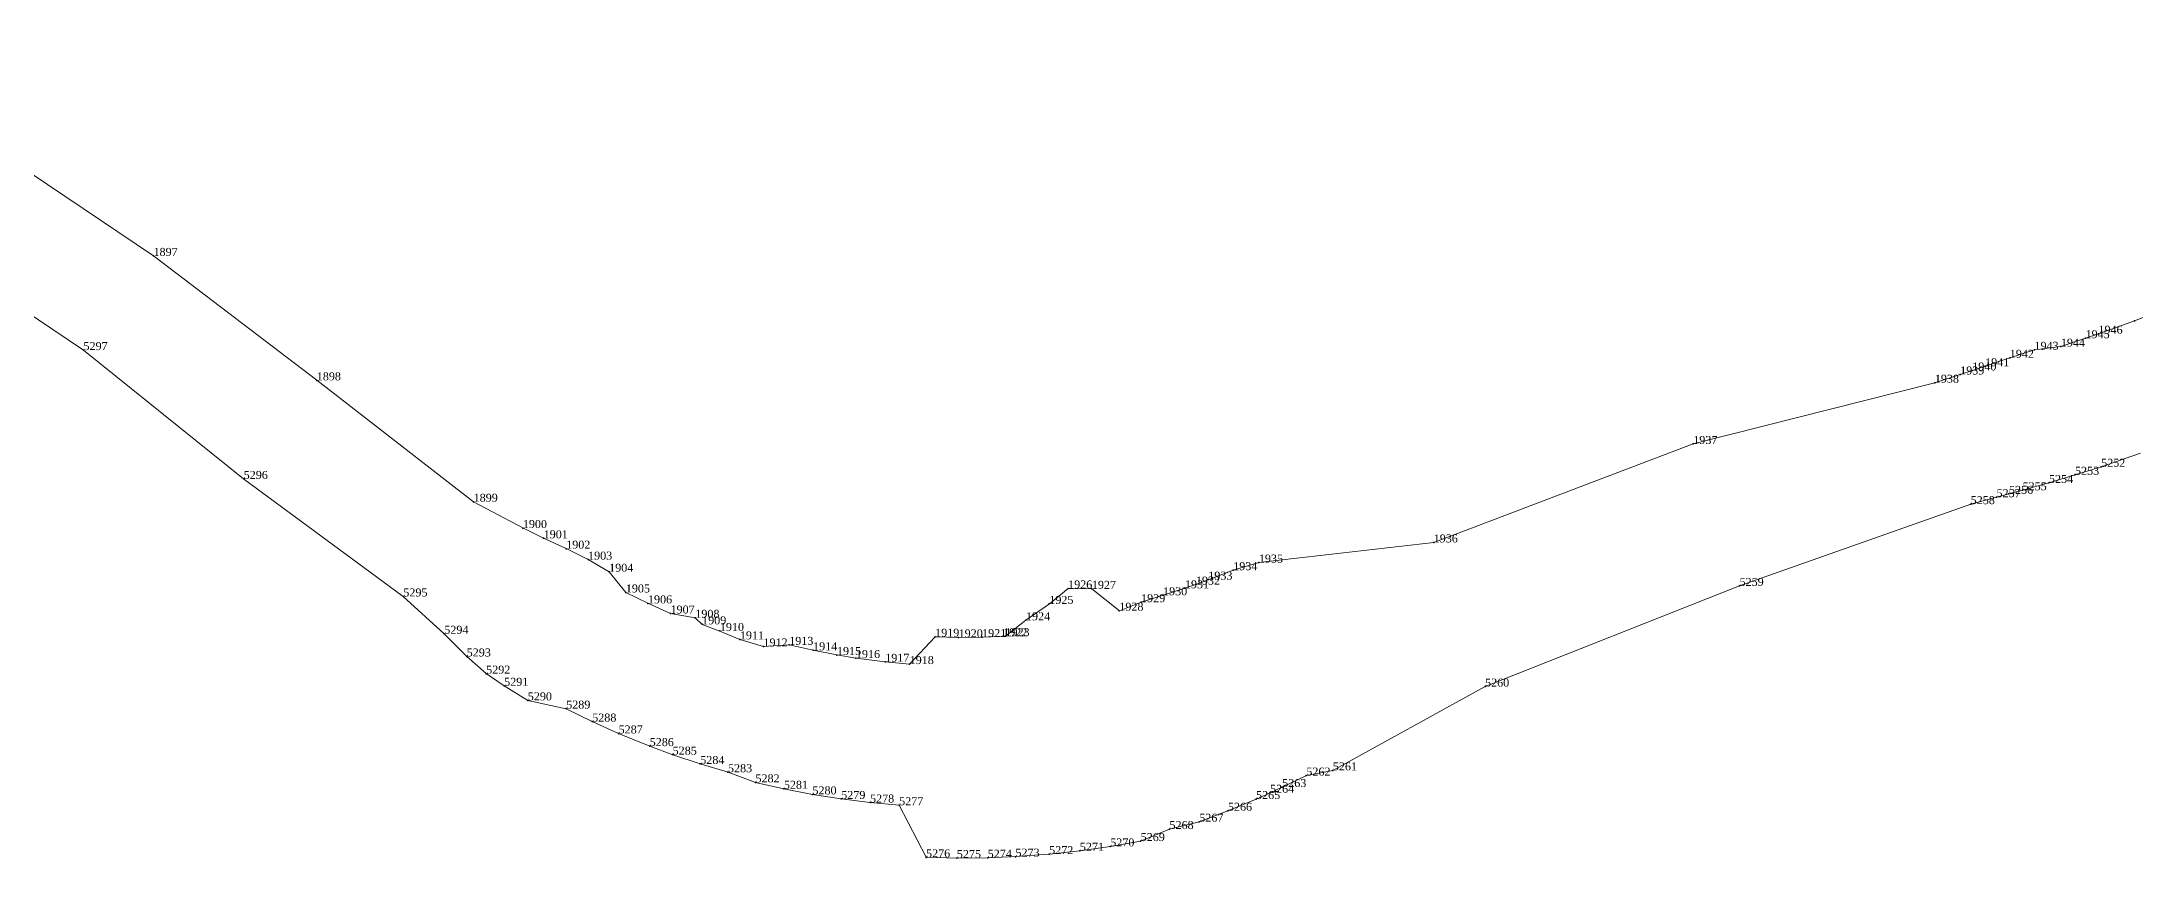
# Model space of a CAD drawing. Header units: metres. Extents: x 543554 to 549226, y 1840763 to 1844579.
# Drawn here: x 546542.6 to 546699.5, y 1842256.2 to 1842317.4 of the extents above; entities that cross this region are included whole.
import ezdxf

# ---------------------------------------------------------------- set-up
doc = ezdxf.new("R2010")
doc.units = ezdxf.units.M
doc.header["$MEASUREMENT"] = 0
for name, color, linetype, lineweight in [('Level 12', 7, 'Continuous', 0), ('Level 30', 7, 'Continuous', 0), ('Level 7', 7, 'Continuous', 0)]:
    doc.layers.add(name, color=color, linetype=linetype, lineweight=lineweight)
doc.styles.add('Style-Vntime', font='Vntime.shx')

# ---------------------------------------------------------------- blocks, each defined once
blk = doc.blocks.new('DDCT')
at = {"layer": 'Level 7', "color": 3, "linetype": 'Continuous', "lineweight": 30}
blk.add_point((0, 0), dxfattribs=at)
blk = doc.blocks.new('SHMIA_1896')
at = {"layer": 'Level 12', "color": 2, "linetype": 'Continuous', "lineweight": 0, "style": 'Style-Vntime'}
blk.add_text('1897', height=0.6, dxfattribs=at).set_placement((0, 0))
blk = doc.blocks.new('SHMIA_1897')
at = {"layer": 'Level 12', "color": 2, "linetype": 'Continuous', "lineweight": 0, "style": 'Style-Vntime'}
blk.add_text('1898', height=0.6, dxfattribs=at).set_placement((0, 0))
blk = doc.blocks.new('SHMIA_1898')
at = {"layer": 'Level 12', "color": 2, "linetype": 'Continuous', "lineweight": 0, "style": 'Style-Vntime'}
blk.add_text('1899', height=0.6, dxfattribs=at).set_placement((0, 0))
blk = doc.blocks.new('SHMIA_1899')
at = {"layer": 'Level 12', "color": 2, "linetype": 'Continuous', "lineweight": 0, "style": 'Style-Vntime'}
blk.add_text('1900', height=0.6, dxfattribs=at).set_placement((0, 0))
blk = doc.blocks.new('SHMIA_1900')
at = {"layer": 'Level 12', "color": 2, "linetype": 'Continuous', "lineweight": 0, "style": 'Style-Vntime'}
blk.add_text('1901', height=0.6, dxfattribs=at).set_placement((0, 0))
blk = doc.blocks.new('SHMIA_1901')
at = {"layer": 'Level 12', "color": 2, "linetype": 'Continuous', "lineweight": 0, "style": 'Style-Vntime'}
blk.add_text('1902', height=0.6, dxfattribs=at).set_placement((0, 0))
blk = doc.blocks.new('SHMIA_1902')
at = {"layer": 'Level 12', "color": 2, "linetype": 'Continuous', "lineweight": 0, "style": 'Style-Vntime'}
blk.add_text('1903', height=0.6, dxfattribs=at).set_placement((0, 0))
blk = doc.blocks.new('SHMIA_1903')
at = {"layer": 'Level 12', "color": 2, "linetype": 'Continuous', "lineweight": 0, "style": 'Style-Vntime'}
blk.add_text('1904', height=0.6, dxfattribs=at).set_placement((0, 0))
blk = doc.blocks.new('SHMIA_1904')
at = {"layer": 'Level 12', "color": 2, "linetype": 'Continuous', "lineweight": 0, "style": 'Style-Vntime'}
blk.add_text('1905', height=0.6, dxfattribs=at).set_placement((0, 0))
blk = doc.blocks.new('SHMIA_1905')
at = {"layer": 'Level 12', "color": 2, "linetype": 'Continuous', "lineweight": 0, "style": 'Style-Vntime'}
blk.add_text('1906', height=0.6, dxfattribs=at).set_placement((0, 0))
blk = doc.blocks.new('SHMIA_1906')
at = {"layer": 'Level 12', "color": 2, "linetype": 'Continuous', "lineweight": 0, "style": 'Style-Vntime'}
blk.add_text('1907', height=0.6, dxfattribs=at).set_placement((0, 0))
blk = doc.blocks.new('SHMIA_1907')
at = {"layer": 'Level 12', "color": 2, "linetype": 'Continuous', "lineweight": 0, "style": 'Style-Vntime'}
blk.add_text('1908', height=0.6, dxfattribs=at).set_placement((0, 0))
blk = doc.blocks.new('SHMIA_1908')
at = {"layer": 'Level 12', "color": 2, "linetype": 'Continuous', "lineweight": 0, "style": 'Style-Vntime'}
blk.add_text('1909', height=0.6, dxfattribs=at).set_placement((0, 0))
blk = doc.blocks.new('SHMIA_1909')
at = {"layer": 'Level 12', "color": 2, "linetype": 'Continuous', "lineweight": 0, "style": 'Style-Vntime'}
blk.add_text('1910', height=0.6, dxfattribs=at).set_placement((0, 0))
blk = doc.blocks.new('SHMIA_1910')
at = {"layer": 'Level 12', "color": 2, "linetype": 'Continuous', "lineweight": 0, "style": 'Style-Vntime'}
blk.add_text('1911', height=0.6, dxfattribs=at).set_placement((0, 0))
blk = doc.blocks.new('SHMIA_1911')
at = {"layer": 'Level 12', "color": 2, "linetype": 'Continuous', "lineweight": 0, "style": 'Style-Vntime'}
blk.add_text('1912', height=0.6, dxfattribs=at).set_placement((0, 0))
blk = doc.blocks.new('SHMIA_1912')
at = {"layer": 'Level 12', "color": 2, "linetype": 'Continuous', "lineweight": 0, "style": 'Style-Vntime'}
blk.add_text('1913', height=0.6, dxfattribs=at).set_placement((0, 0))
blk = doc.blocks.new('SHMIA_1913')
at = {"layer": 'Level 12', "color": 2, "linetype": 'Continuous', "lineweight": 0, "style": 'Style-Vntime'}
blk.add_text('1914', height=0.6, dxfattribs=at).set_placement((0, 0))
blk = doc.blocks.new('SHMIA_1914')
at = {"layer": 'Level 12', "color": 2, "linetype": 'Continuous', "lineweight": 0, "style": 'Style-Vntime'}
blk.add_text('1915', height=0.6, dxfattribs=at).set_placement((0, 0))
blk = doc.blocks.new('SHMIA_1915')
at = {"layer": 'Level 12', "color": 2, "linetype": 'Continuous', "lineweight": 0, "style": 'Style-Vntime'}
blk.add_text('1916', height=0.6, dxfattribs=at).set_placement((0, 0))
blk = doc.blocks.new('SHMIA_1916')
at = {"layer": 'Level 12', "color": 2, "linetype": 'Continuous', "lineweight": 0, "style": 'Style-Vntime'}
blk.add_text('1917', height=0.6, dxfattribs=at).set_placement((0, 0))
blk = doc.blocks.new('SHMIA_1917')
at = {"layer": 'Level 12', "color": 2, "linetype": 'Continuous', "lineweight": 0, "style": 'Style-Vntime'}
blk.add_text('1918', height=0.6, dxfattribs=at).set_placement((0, 0))
blk = doc.blocks.new('SHMIA_1918')
at = {"layer": 'Level 12', "color": 2, "linetype": 'Continuous', "lineweight": 0, "style": 'Style-Vntime'}
blk.add_text('1919', height=0.6, dxfattribs=at).set_placement((0, 0))
blk = doc.blocks.new('SHMIA_1919')
at = {"layer": 'Level 12', "color": 2, "linetype": 'Continuous', "lineweight": 0, "style": 'Style-Vntime'}
blk.add_text('1920', height=0.6, dxfattribs=at).set_placement((0, 0))
blk = doc.blocks.new('SHMIA_1920')
at = {"layer": 'Level 12', "color": 2, "linetype": 'Continuous', "lineweight": 0, "style": 'Style-Vntime'}
blk.add_text('1921', height=0.6, dxfattribs=at).set_placement((0, 0))
blk = doc.blocks.new('SHMIA_1921')
at = {"layer": 'Level 12', "color": 2, "linetype": 'Continuous', "lineweight": 0, "style": 'Style-Vntime'}
blk.add_text('1922', height=0.6, dxfattribs=at).set_placement((0, 0))
blk = doc.blocks.new('SHMIA_1922')
at = {"layer": 'Level 12', "color": 2, "linetype": 'Continuous', "lineweight": 0, "style": 'Style-Vntime'}
blk.add_text('1923', height=0.6, dxfattribs=at).set_placement((0, 0))
blk = doc.blocks.new('SHMIA_1923')
at = {"layer": 'Level 12', "color": 2, "linetype": 'Continuous', "lineweight": 0, "style": 'Style-Vntime'}
blk.add_text('1924', height=0.6, dxfattribs=at).set_placement((0, 0))
blk = doc.blocks.new('SHMIA_1924')
at = {"layer": 'Level 12', "color": 2, "linetype": 'Continuous', "lineweight": 0, "style": 'Style-Vntime'}
blk.add_text('1925', height=0.6, dxfattribs=at).set_placement((0, 0))
blk = doc.blocks.new('SHMIA_1925')
at = {"layer": 'Level 12', "color": 2, "linetype": 'Continuous', "lineweight": 0, "style": 'Style-Vntime'}
blk.add_text('1926', height=0.6, dxfattribs=at).set_placement((0, 0))
blk = doc.blocks.new('SHMIA_1926')
at = {"layer": 'Level 12', "color": 2, "linetype": 'Continuous', "lineweight": 0, "style": 'Style-Vntime'}
blk.add_text('1927', height=0.6, dxfattribs=at).set_placement((0, 0))
blk = doc.blocks.new('SHMIA_1927')
at = {"layer": 'Level 12', "color": 2, "linetype": 'Continuous', "lineweight": 0, "style": 'Style-Vntime'}
blk.add_text('1928', height=0.6, dxfattribs=at).set_placement((0, 0))
blk = doc.blocks.new('SHMIA_1928')
at = {"layer": 'Level 12', "color": 2, "linetype": 'Continuous', "lineweight": 0, "style": 'Style-Vntime'}
blk.add_text('1929', height=0.6, dxfattribs=at).set_placement((0, 0))
blk = doc.blocks.new('SHMIA_1929')
at = {"layer": 'Level 12', "color": 2, "linetype": 'Continuous', "lineweight": 0, "style": 'Style-Vntime'}
blk.add_text('1930', height=0.6, dxfattribs=at).set_placement((0, 0))
blk = doc.blocks.new('SHMIA_1930')
at = {"layer": 'Level 12', "color": 2, "linetype": 'Continuous', "lineweight": 0, "style": 'Style-Vntime'}
blk.add_text('1931', height=0.6, dxfattribs=at).set_placement((0, 0))
blk = doc.blocks.new('SHMIA_1931')
at = {"layer": 'Level 12', "color": 2, "linetype": 'Continuous', "lineweight": 0, "style": 'Style-Vntime'}
blk.add_text('1932', height=0.6, dxfattribs=at).set_placement((0, 0))
blk = doc.blocks.new('SHMIA_1932')
at = {"layer": 'Level 12', "color": 2, "linetype": 'Continuous', "lineweight": 0, "style": 'Style-Vntime'}
blk.add_text('1933', height=0.6, dxfattribs=at).set_placement((0, 0))
blk = doc.blocks.new('SHMIA_1933')
at = {"layer": 'Level 12', "color": 2, "linetype": 'Continuous', "lineweight": 0, "style": 'Style-Vntime'}
blk.add_text('1934', height=0.6, dxfattribs=at).set_placement((0, 0))
blk = doc.blocks.new('SHMIA_1934')
at = {"layer": 'Level 12', "color": 2, "linetype": 'Continuous', "lineweight": 0, "style": 'Style-Vntime'}
blk.add_text('1935', height=0.6, dxfattribs=at).set_placement((0, 0))
blk = doc.blocks.new('SHMIA_1935')
at = {"layer": 'Level 12', "color": 2, "linetype": 'Continuous', "lineweight": 0, "style": 'Style-Vntime'}
blk.add_text('1936', height=0.6, dxfattribs=at).set_placement((0, 0))
blk = doc.blocks.new('SHMIA_1936')
at = {"layer": 'Level 12', "color": 2, "linetype": 'Continuous', "lineweight": 0, "style": 'Style-Vntime'}
blk.add_text('1937', height=0.6, dxfattribs=at).set_placement((0, 0))
blk = doc.blocks.new('SHMIA_1937')
at = {"layer": 'Level 12', "color": 2, "linetype": 'Continuous', "lineweight": 0, "style": 'Style-Vntime'}
blk.add_text('1938', height=0.6, dxfattribs=at).set_placement((0, 0))
blk = doc.blocks.new('SHMIA_1938')
at = {"layer": 'Level 12', "color": 2, "linetype": 'Continuous', "lineweight": 0, "style": 'Style-Vntime'}
blk.add_text('1939', height=0.6, dxfattribs=at).set_placement((0, 0))
blk = doc.blocks.new('SHMIA_1939')
at = {"layer": 'Level 12', "color": 2, "linetype": 'Continuous', "lineweight": 0, "style": 'Style-Vntime'}
blk.add_text('1940', height=0.6, dxfattribs=at).set_placement((0, 0))
blk = doc.blocks.new('SHMIA_1940')
at = {"layer": 'Level 12', "color": 2, "linetype": 'Continuous', "lineweight": 0, "style": 'Style-Vntime'}
blk.add_text('1941', height=0.6, dxfattribs=at).set_placement((0, 0))
blk = doc.blocks.new('SHMIA_1941')
at = {"layer": 'Level 12', "color": 2, "linetype": 'Continuous', "lineweight": 0, "style": 'Style-Vntime'}
blk.add_text('1942', height=0.6, dxfattribs=at).set_placement((0, 0))
blk = doc.blocks.new('SHMIA_1942')
at = {"layer": 'Level 12', "color": 2, "linetype": 'Continuous', "lineweight": 0, "style": 'Style-Vntime'}
blk.add_text('1943', height=0.6, dxfattribs=at).set_placement((0, 0))
blk = doc.blocks.new('SHMIA_1943')
at = {"layer": 'Level 12', "color": 2, "linetype": 'Continuous', "lineweight": 0, "style": 'Style-Vntime'}
blk.add_text('1944', height=0.6, dxfattribs=at).set_placement((0, 0))
blk = doc.blocks.new('SHMIA_1944')
at = {"layer": 'Level 12', "color": 2, "linetype": 'Continuous', "lineweight": 0, "style": 'Style-Vntime'}
blk.add_text('1945', height=0.6, dxfattribs=at).set_placement((0, 0))
blk = doc.blocks.new('SHMIA_1945')
at = {"layer": 'Level 12', "color": 2, "linetype": 'Continuous', "lineweight": 0, "style": 'Style-Vntime'}
blk.add_text('1946', height=0.6, dxfattribs=at).set_placement((0, 0))
blk = doc.blocks.new('SHMIA_5251')
at = {"layer": 'Level 12', "color": 2, "linetype": 'Continuous', "lineweight": 0, "style": 'Style-Vntime'}
blk.add_text('5252', height=0.6, dxfattribs=at).set_placement((0, 0))
blk = doc.blocks.new('SHMIA_5252')
at = {"layer": 'Level 12', "color": 2, "linetype": 'Continuous', "lineweight": 0, "style": 'Style-Vntime'}
blk.add_text('5253', height=0.6, dxfattribs=at).set_placement((0, 0))
blk = doc.blocks.new('SHMIA_5253')
at = {"layer": 'Level 12', "color": 2, "linetype": 'Continuous', "lineweight": 0, "style": 'Style-Vntime'}
blk.add_text('5254', height=0.6, dxfattribs=at).set_placement((0, 0))
blk = doc.blocks.new('SHMIA_5254')
at = {"layer": 'Level 12', "color": 2, "linetype": 'Continuous', "lineweight": 0, "style": 'Style-Vntime'}
blk.add_text('5255', height=0.6, dxfattribs=at).set_placement((0, 0))
blk = doc.blocks.new('SHMIA_5255')
at = {"layer": 'Level 12', "color": 2, "linetype": 'Continuous', "lineweight": 0, "style": 'Style-Vntime'}
blk.add_text('5256', height=0.6, dxfattribs=at).set_placement((0, 0))
blk = doc.blocks.new('SHMIA_5256')
at = {"layer": 'Level 12', "color": 2, "linetype": 'Continuous', "lineweight": 0, "style": 'Style-Vntime'}
blk.add_text('5257', height=0.6, dxfattribs=at).set_placement((0, 0))
blk = doc.blocks.new('SHMIA_5257')
at = {"layer": 'Level 12', "color": 2, "linetype": 'Continuous', "lineweight": 0, "style": 'Style-Vntime'}
blk.add_text('5258', height=0.6, dxfattribs=at).set_placement((0, 0))
blk = doc.blocks.new('SHMIA_5258')
at = {"layer": 'Level 12', "color": 2, "linetype": 'Continuous', "lineweight": 0, "style": 'Style-Vntime'}
blk.add_text('5259', height=0.6, dxfattribs=at).set_placement((0, 0))
blk = doc.blocks.new('SHMIA_5259')
at = {"layer": 'Level 12', "color": 2, "linetype": 'Continuous', "lineweight": 0, "style": 'Style-Vntime'}
blk.add_text('5260', height=0.6, dxfattribs=at).set_placement((0, 0))
blk = doc.blocks.new('SHMIA_5260')
at = {"layer": 'Level 12', "color": 2, "linetype": 'Continuous', "lineweight": 0, "style": 'Style-Vntime'}
blk.add_text('5261', height=0.6, dxfattribs=at).set_placement((0, 0))
blk = doc.blocks.new('SHMIA_5261')
at = {"layer": 'Level 12', "color": 2, "linetype": 'Continuous', "lineweight": 0, "style": 'Style-Vntime'}
blk.add_text('5262', height=0.6, dxfattribs=at).set_placement((0, 0))
blk = doc.blocks.new('SHMIA_5262')
at = {"layer": 'Level 12', "color": 2, "linetype": 'Continuous', "lineweight": 0, "style": 'Style-Vntime'}
blk.add_text('5263', height=0.6, dxfattribs=at).set_placement((0, 0))
blk = doc.blocks.new('SHMIA_5263')
at = {"layer": 'Level 12', "color": 2, "linetype": 'Continuous', "lineweight": 0, "style": 'Style-Vntime'}
blk.add_text('5264', height=0.6, dxfattribs=at).set_placement((0, 0))
blk = doc.blocks.new('SHMIA_5264')
at = {"layer": 'Level 12', "color": 2, "linetype": 'Continuous', "lineweight": 0, "style": 'Style-Vntime'}
blk.add_text('5265', height=0.6, dxfattribs=at).set_placement((0, 0))
blk = doc.blocks.new('SHMIA_5265')
at = {"layer": 'Level 12', "color": 2, "linetype": 'Continuous', "lineweight": 0, "style": 'Style-Vntime'}
blk.add_text('5266', height=0.6, dxfattribs=at).set_placement((0, 0))
blk = doc.blocks.new('SHMIA_5266')
at = {"layer": 'Level 12', "color": 2, "linetype": 'Continuous', "lineweight": 0, "style": 'Style-Vntime'}
blk.add_text('5267', height=0.6, dxfattribs=at).set_placement((0, 0))
blk = doc.blocks.new('SHMIA_5267')
at = {"layer": 'Level 12', "color": 2, "linetype": 'Continuous', "lineweight": 0, "style": 'Style-Vntime'}
blk.add_text('5268', height=0.6, dxfattribs=at).set_placement((0, 0))
blk = doc.blocks.new('SHMIA_5268')
at = {"layer": 'Level 12', "color": 2, "linetype": 'Continuous', "lineweight": 0, "style": 'Style-Vntime'}
blk.add_text('5269', height=0.6, dxfattribs=at).set_placement((0, 0))
blk = doc.blocks.new('SHMIA_5269')
at = {"layer": 'Level 12', "color": 2, "linetype": 'Continuous', "lineweight": 0, "style": 'Style-Vntime'}
blk.add_text('5270', height=0.6, dxfattribs=at).set_placement((0, 0))
blk = doc.blocks.new('SHMIA_5270')
at = {"layer": 'Level 12', "color": 2, "linetype": 'Continuous', "lineweight": 0, "style": 'Style-Vntime'}
blk.add_text('5271', height=0.6, dxfattribs=at).set_placement((0, 0))
blk = doc.blocks.new('SHMIA_5271')
at = {"layer": 'Level 12', "color": 2, "linetype": 'Continuous', "lineweight": 0, "style": 'Style-Vntime'}
blk.add_text('5272', height=0.6, dxfattribs=at).set_placement((0, 0))
blk = doc.blocks.new('SHMIA_5272')
at = {"layer": 'Level 12', "color": 2, "linetype": 'Continuous', "lineweight": 0, "style": 'Style-Vntime'}
blk.add_text('5273', height=0.6, dxfattribs=at).set_placement((0, 0))
blk = doc.blocks.new('SHMIA_5273')
at = {"layer": 'Level 12', "color": 2, "linetype": 'Continuous', "lineweight": 0, "style": 'Style-Vntime'}
blk.add_text('5274', height=0.6, dxfattribs=at).set_placement((0, 0))
blk = doc.blocks.new('SHMIA_5274')
at = {"layer": 'Level 12', "color": 2, "linetype": 'Continuous', "lineweight": 0, "style": 'Style-Vntime'}
blk.add_text('5275', height=0.6, dxfattribs=at).set_placement((0, 0))
blk = doc.blocks.new('SHMIA_5275')
at = {"layer": 'Level 12', "color": 2, "linetype": 'Continuous', "lineweight": 0, "style": 'Style-Vntime'}
blk.add_text('5276', height=0.6, dxfattribs=at).set_placement((0, 0))
blk = doc.blocks.new('SHMIA_5276')
at = {"layer": 'Level 12', "color": 2, "linetype": 'Continuous', "lineweight": 0, "style": 'Style-Vntime'}
blk.add_text('5277', height=0.6, dxfattribs=at).set_placement((0, 0))
blk = doc.blocks.new('SHMIA_5277')
at = {"layer": 'Level 12', "color": 2, "linetype": 'Continuous', "lineweight": 0, "style": 'Style-Vntime'}
blk.add_text('5278', height=0.6, dxfattribs=at).set_placement((0, 0))
blk = doc.blocks.new('SHMIA_5278')
at = {"layer": 'Level 12', "color": 2, "linetype": 'Continuous', "lineweight": 0, "style": 'Style-Vntime'}
blk.add_text('5279', height=0.6, dxfattribs=at).set_placement((0, 0))
blk = doc.blocks.new('SHMIA_5279')
at = {"layer": 'Level 12', "color": 2, "linetype": 'Continuous', "lineweight": 0, "style": 'Style-Vntime'}
blk.add_text('5280', height=0.6, dxfattribs=at).set_placement((0, 0))
blk = doc.blocks.new('SHMIA_5280')
at = {"layer": 'Level 12', "color": 2, "linetype": 'Continuous', "lineweight": 0, "style": 'Style-Vntime'}
blk.add_text('5281', height=0.6, dxfattribs=at).set_placement((0, 0))
blk = doc.blocks.new('SHMIA_5281')
at = {"layer": 'Level 12', "color": 2, "linetype": 'Continuous', "lineweight": 0, "style": 'Style-Vntime'}
blk.add_text('5282', height=0.6, dxfattribs=at).set_placement((0, 0))
blk = doc.blocks.new('SHMIA_5282')
at = {"layer": 'Level 12', "color": 2, "linetype": 'Continuous', "lineweight": 0, "style": 'Style-Vntime'}
blk.add_text('5283', height=0.6, dxfattribs=at).set_placement((0, 0))
blk = doc.blocks.new('SHMIA_5283')
at = {"layer": 'Level 12', "color": 2, "linetype": 'Continuous', "lineweight": 0, "style": 'Style-Vntime'}
blk.add_text('5284', height=0.6, dxfattribs=at).set_placement((0, 0))
blk = doc.blocks.new('SHMIA_5284')
at = {"layer": 'Level 12', "color": 2, "linetype": 'Continuous', "lineweight": 0, "style": 'Style-Vntime'}
blk.add_text('5285', height=0.6, dxfattribs=at).set_placement((0, 0))
blk = doc.blocks.new('SHMIA_5285')
at = {"layer": 'Level 12', "color": 2, "linetype": 'Continuous', "lineweight": 0, "style": 'Style-Vntime'}
blk.add_text('5286', height=0.6, dxfattribs=at).set_placement((0, 0))
blk = doc.blocks.new('SHMIA_5286')
at = {"layer": 'Level 12', "color": 2, "linetype": 'Continuous', "lineweight": 0, "style": 'Style-Vntime'}
blk.add_text('5287', height=0.6, dxfattribs=at).set_placement((0, 0))
blk = doc.blocks.new('SHMIA_5287')
at = {"layer": 'Level 12', "color": 2, "linetype": 'Continuous', "lineweight": 0, "style": 'Style-Vntime'}
blk.add_text('5288', height=0.6, dxfattribs=at).set_placement((0, 0))
blk = doc.blocks.new('SHMIA_5288')
at = {"layer": 'Level 12', "color": 2, "linetype": 'Continuous', "lineweight": 0, "style": 'Style-Vntime'}
blk.add_text('5289', height=0.6, dxfattribs=at).set_placement((0, 0))
blk = doc.blocks.new('SHMIA_5289')
at = {"layer": 'Level 12', "color": 2, "linetype": 'Continuous', "lineweight": 0, "style": 'Style-Vntime'}
blk.add_text('5290', height=0.6, dxfattribs=at).set_placement((0, 0))
blk = doc.blocks.new('SHMIA_5290')
at = {"layer": 'Level 12', "color": 2, "linetype": 'Continuous', "lineweight": 0, "style": 'Style-Vntime'}
blk.add_text('5291', height=0.6, dxfattribs=at).set_placement((0, 0))
blk = doc.blocks.new('SHMIA_5291')
at = {"layer": 'Level 12', "color": 2, "linetype": 'Continuous', "lineweight": 0, "style": 'Style-Vntime'}
blk.add_text('5292', height=0.6, dxfattribs=at).set_placement((0, 0))
blk = doc.blocks.new('SHMIA_5292')
at = {"layer": 'Level 12', "color": 2, "linetype": 'Continuous', "lineweight": 0, "style": 'Style-Vntime'}
blk.add_text('5293', height=0.6, dxfattribs=at).set_placement((0, 0))
blk = doc.blocks.new('SHMIA_5293')
at = {"layer": 'Level 12', "color": 2, "linetype": 'Continuous', "lineweight": 0, "style": 'Style-Vntime'}
blk.add_text('5294', height=0.6, dxfattribs=at).set_placement((0, 0))
blk = doc.blocks.new('SHMIA_5294')
at = {"layer": 'Level 12', "color": 2, "linetype": 'Continuous', "lineweight": 0, "style": 'Style-Vntime'}
blk.add_text('5295', height=0.6, dxfattribs=at).set_placement((0, 0))
blk = doc.blocks.new('SHMIA_5295')
at = {"layer": 'Level 12', "color": 2, "linetype": 'Continuous', "lineweight": 0, "style": 'Style-Vntime'}
blk.add_text('5296', height=0.6, dxfattribs=at).set_placement((0, 0))
blk = doc.blocks.new('SHMIA_5296')
at = {"layer": 'Level 12', "color": 2, "linetype": 'Continuous', "lineweight": 0, "style": 'Style-Vntime'}
blk.add_text('5297', height=0.6, dxfattribs=at).set_placement((0, 0))

msp = doc.modelspace()

# ---------------------------------------------------------------- linework, layer by layer
at = {"layer": 'Level 30', "color": 2, "linetype": 'Continuous', "lineweight": 0, "flags": 128}
for points in [[(546527.0884, 1842317.3572), (546550.9564, 1842301.3126), (546563.2033, 1842291.9832), (546574.9579, 1842282.8824), (546578.6506, 1842280.9135), (546580.2076, 1842280.1382), (546581.8983, 1842279.3648), (546583.5389, 1842278.5427), (546585.1179, 1842277.6294), (546586.3738, 1842276.0822), (546588.0333, 1842275.2648), (546589.7191, 1842274.5031), (546591.5783, 1842274.177), (546592.0948, 1842273.6866), (546593.4216, 1842273.1878), (546594.9156, 1842272.5606), (546596.6877, 1842272.0298), (546598.6213, 1842272.1472), (546600.4052, 1842271.7401), (546602.2016, 1842271.3926), (546603.6186, 1842271.1621), (546605.8241, 1842270.8783), (546607.6463, 1842270.7119), (546609.5612, 1842272.7559), (546611.3187, 1842272.713), (546613.0766, 1842272.7287), (546614.6595, 1842272.7931), (546614.833, 1842272.8031), (546616.3682, 1842273.9938), (546618.1238, 1842275.2198), (546619.5297, 1842276.3795), (546621.3074, 1842276.3479), (546623.3733, 1842274.7068), (546624.9981, 1842275.3496), (546626.6464, 1842275.8669), (546628.2911, 1842276.3906), (546629.1069, 1842276.6724), (546630.0384, 1842277.0373), (546631.9064, 1842277.7536), (546633.8269, 1842278.3223), (546646.9414, 1842279.8254), (546666.4009, 1842287.2103), (546684.5064, 1842291.7959), (546686.4076, 1842292.4194), (546687.3243, 1842292.7201), (546688.2833, 1842293.0382), (546690.1301, 1842293.6663), (546691.9835, 1842294.271), (546693.9605, 1842294.5069), (546695.8094, 1842295.1372), (546696.7834, 1842295.4776), (546699.4878, 1842296.4531), (546701.317, 1842297.1386)], [(546522.6167, 1842309.79), (546545.7107, 1842294.2484), (546557.7155, 1842284.5931), (546569.6869, 1842275.7842), (546572.7628, 1842272.9846), (546574.4446, 1842271.2785), (546575.9005, 1842269.9929), (546577.2477, 1842269.0802), (546579.0185, 1842267.9888), (546581.8979, 1842267.3656), (546583.8504, 1842266.4038), (546585.8339, 1842265.5076), (546588.1612, 1842264.5552), (546589.8848, 1842263.916), (546591.9478, 1842263.2223), (546594.0328, 1842262.5977), (546596.0884, 1842261.8434), (546598.217, 1842261.3576), (546600.3607, 1842260.943), (546602.517, 1842260.6001), (546604.6835, 1842260.3292), (546606.8578, 1842260.1307), (546608.8822, 1842256.2232), (546611.1911, 1842256.1669), (546613.5005, 1842256.1876), (546615.58, 1842256.2722), (546618.1109, 1842256.4597), (546620.4067, 1842256.7109), (546622.6929, 1842257.0384), (546624.9669, 1842257.4419), (546627.1296, 1842258.3418), (546629.3577, 1842258.8924), (546631.5086, 1842259.7086), (546633.6247, 1842260.5939), (546634.669, 1842261.0621), (546635.5775, 1842261.4919), (546637.3943, 1842262.3516), (546639.379, 1842262.7403), (546650.7907, 1842269.0224), (546669.8724, 1842276.5686), (546687.2036, 1842282.7039), (546689.1372, 1842283.218), (546690.0696, 1842283.4658), (546691.0936, 1842283.7416), (546693.0673, 1842284.2892), (546695.0226, 1842284.8985), (546696.9815, 1842285.4981), (546699.9418, 1842286.516)]]:
    msp.add_lwpolyline(points, dxfattribs=at)

# ---------------------------------------------------------------- block references
at = {"layer": 'Level 12', "color": 2, "linetype": 'Continuous', "lineweight": 0}
for name, p in [('SHMIA_1896', (546550.96, 1842301.31)), ('SHMIA_1945', (546696.78, 1842295.48)), ('SHMIA_5296', (546545.71, 1842294.25)), ('SHMIA_1942', (546691.98, 1842294.27)), ('SHMIA_1943', (546693.96, 1842294.51)), ('SHMIA_1944', (546695.81, 1842295.14)), ('SHMIA_1938', (546686.41, 1842292.42)), ('SHMIA_1939', (546687.32, 1842292.72)), ('SHMIA_1940', (546688.28, 1842293.04)), ('SHMIA_1941', (546690.13, 1842293.67)), ('SHMIA_1897', (546563.2, 1842291.98)), ('SHMIA_1937', (546684.51, 1842291.8)), ('SHMIA_1936', (546666.4, 1842287.21)), ('SHMIA_5295', (546557.72, 1842284.59)), ('SHMIA_5253', (546693.07, 1842284.29)), ('SHMIA_5252', (546695.02, 1842284.9)), ('SHMIA_5251', (546696.98, 1842285.5)), ('SHMIA_1898', (546574.96, 1842282.88)), ('SHMIA_5257', (546687.2, 1842282.7)), ('SHMIA_5256', (546689.14, 1842283.22)), ('SHMIA_5255', (546690.07, 1842283.47)), ('SHMIA_5254', (546691.09, 1842283.74)), ('SHMIA_1899', (546578.65, 1842280.91)), ('SHMIA_1900', (546580.21, 1842280.14)), ('SHMIA_1935', (546646.94, 1842279.83)), ('SHMIA_1901', (546581.9, 1842279.36)), ('SHMIA_1902', (546583.54, 1842278.54)), ('SHMIA_1934', (546633.83, 1842278.32)), ('SHMIA_1903', (546585.12, 1842277.63)), ('SHMIA_1931', (546629.11, 1842276.67)), ('SHMIA_1932', (546630.04, 1842277.04)), ('SHMIA_1933', (546631.91, 1842277.75)), ('SHMIA_5258', (546669.87, 1842276.57)), ('SHMIA_5294', (546569.69, 1842275.78)), ('SHMIA_1904', (546586.37, 1842276.08)), ('SHMIA_1905', (546588.03, 1842275.26)), ('SHMIA_1924', (546618.12, 1842275.22)), ('SHMIA_1925', (546619.53, 1842276.38)), ('SHMIA_1926', (546621.31, 1842276.35)), ('SHMIA_1928', (546625, 1842275.35)), ('SHMIA_1929', (546626.65, 1842275.87)), ('SHMIA_1930', (546628.29, 1842276.39)), ('SHMIA_1906', (546589.72, 1842274.5)), ('SHMIA_1907', (546591.58, 1842274.18)), ('SHMIA_1908', (546592.09, 1842273.69)), ('SHMIA_1923', (546616.37, 1842273.99)), ('SHMIA_1927', (546623.37, 1842274.71)), ('SHMIA_5293', (546572.76, 1842272.98)), ('SHMIA_1909', (546593.42, 1842273.19)), ('SHMIA_1910', (546594.92, 1842272.56)), ('SHMIA_1911', (546596.69, 1842272.03)), ('SHMIA_1912', (546598.62, 1842272.15)), ('SHMIA_1913', (546600.41, 1842271.74)), ('SHMIA_1918', (546609.56, 1842272.76)), ('SHMIA_1919', (546611.32, 1842272.71)), ('SHMIA_1920', (546613.08, 1842272.73)), ('SHMIA_1921', (546614.66, 1842272.79)), ('SHMIA_1922', (546614.83, 1842272.8)), ('SHMIA_5292', (546574.44, 1842271.28)), ('SHMIA_1914', (546602.2, 1842271.39)), ('SHMIA_1915', (546603.62, 1842271.16)), ('SHMIA_1916', (546605.82, 1842270.88)), ('SHMIA_1917', (546607.65, 1842270.71)), ('SHMIA_5291', (546575.9, 1842269.99)), ('SHMIA_5290', (546577.25, 1842269.08)), ('SHMIA_5259', (546650.79, 1842269.02)), ('SHMIA_5289', (546579.02, 1842267.99)), ('SHMIA_5288', (546581.9, 1842267.37)), ('SHMIA_5287', (546583.85, 1842266.4)), ('SHMIA_5286', (546585.83, 1842265.51)), ('SHMIA_5285', (546588.16, 1842264.56)), ('SHMIA_5284', (546589.88, 1842263.92)), ('SHMIA_5283', (546591.95, 1842263.22)), ('SHMIA_5282', (546594.03, 1842262.6)), ('SHMIA_5261', (546637.39, 1842262.35)), ('SHMIA_5260', (546639.38, 1842262.74)), ('SHMIA_5281', (546596.09, 1842261.84)), ('SHMIA_5280', (546598.22, 1842261.36)), ('SHMIA_5279', (546600.36, 1842260.94)), ('SHMIA_5263', (546634.67, 1842261.06)), ('SHMIA_5262', (546635.58, 1842261.49)), ('SHMIA_5278', (546602.52, 1842260.6)), ('SHMIA_5277', (546604.68, 1842260.33)), ('SHMIA_5276', (546606.86, 1842260.13)), ('SHMIA_5265', (546631.51, 1842259.71)), ('SHMIA_5264', (546633.62, 1842260.59)), ('SHMIA_5267', (546627.13, 1842258.34)), ('SHMIA_5266', (546629.36, 1842258.89)), ('SHMIA_5275', (546608.88, 1842256.22)), ('SHMIA_5274', (546611.19, 1842256.17)), ('SHMIA_5273', (546613.5, 1842256.19)), ('SHMIA_5272', (546615.58, 1842256.27)), ('SHMIA_5271', (546618.11, 1842256.46)), ('SHMIA_5270', (546620.41, 1842256.71)), ('SHMIA_5269', (546622.69, 1842257.04)), ('SHMIA_5268', (546624.97, 1842257.44))]:
    msp.add_blockref(name, p, dxfattribs=at)
at = {"layer": 'Level 7', "color": 3, "linetype": 'Continuous', "lineweight": 30}
for p in [(546550.96, 1842301.31), (546699.49, 1842296.45), (546693.96, 1842294.51), (546695.81, 1842295.14), (546696.78, 1842295.48), (546545.71, 1842294.25), (546688.28, 1842293.04), (546690.13, 1842293.67), (546691.98, 1842294.27), (546563.2, 1842291.98), (546684.51, 1842291.8), (546686.41, 1842292.42), (546687.32, 1842292.72), (546666.4, 1842287.21), (546695.02, 1842284.9), (546696.98, 1842285.5), (546557.72, 1842284.59), (546690.07, 1842283.47), (546691.09, 1842283.74), (546693.07, 1842284.29), (546574.96, 1842282.88), (546687.2, 1842282.7), (546689.14, 1842283.22), (546578.65, 1842280.91), (546580.21, 1842280.14), (546581.9, 1842279.36), (546646.94, 1842279.83), (546583.54, 1842278.54), (546585.12, 1842277.63), (546630.04, 1842277.04), (546631.91, 1842277.75), (546633.83, 1842278.32), (546569.69, 1842275.78), (546586.37, 1842276.08), (546619.53, 1842276.38), (546621.31, 1842276.35), (546626.65, 1842275.87), (546628.29, 1842276.39), (546629.11, 1842276.67), (546669.87, 1842276.57), (546588.03, 1842275.26), (546589.72, 1842274.5), (546591.58, 1842274.18), (546616.37, 1842273.99), (546618.12, 1842275.22), (546623.37, 1842274.71), (546625, 1842275.35), (546572.76, 1842272.98), (546592.09, 1842273.69), (546593.42, 1842273.19), (546594.92, 1842272.56), (546609.56, 1842272.76), (546611.32, 1842272.71), (546613.08, 1842272.73), (546614.66, 1842272.79), (546614.83, 1842272.8), (546574.44, 1842271.28), (546596.69, 1842272.03), (546598.62, 1842272.15), (546600.41, 1842271.74), (546602.2, 1842271.39), (546603.62, 1842271.16), (546605.82, 1842270.88), (546575.9, 1842269.99), (546607.65, 1842270.71), (546577.25, 1842269.08), (546579.02, 1842267.99), (546650.79, 1842269.02), (546581.9, 1842267.37), (546583.85, 1842266.4), (546585.83, 1842265.51), (546588.16, 1842264.56), (546589.88, 1842263.92), (546591.95, 1842263.22), (546594.03, 1842262.6), (546596.09, 1842261.84), (546598.22, 1842261.36), (546635.58, 1842261.49), (546637.39, 1842262.35), (546639.38, 1842262.74), (546600.36, 1842260.94), (546602.52, 1842260.6), (546604.68, 1842260.33), (546606.86, 1842260.13), (546633.62, 1842260.59), (546634.67, 1842261.06), (546627.13, 1842258.34), (546629.36, 1842258.89), (546631.51, 1842259.71), (546620.41, 1842256.71), (546622.69, 1842257.04), (546624.97, 1842257.44), (546608.88, 1842256.22), (546611.19, 1842256.17), (546613.5, 1842256.19), (546615.58, 1842256.27), (546618.11, 1842256.46)]:
    msp.add_blockref('DDCT', p, dxfattribs=at)

doc.saveas('drawing.dxf')
